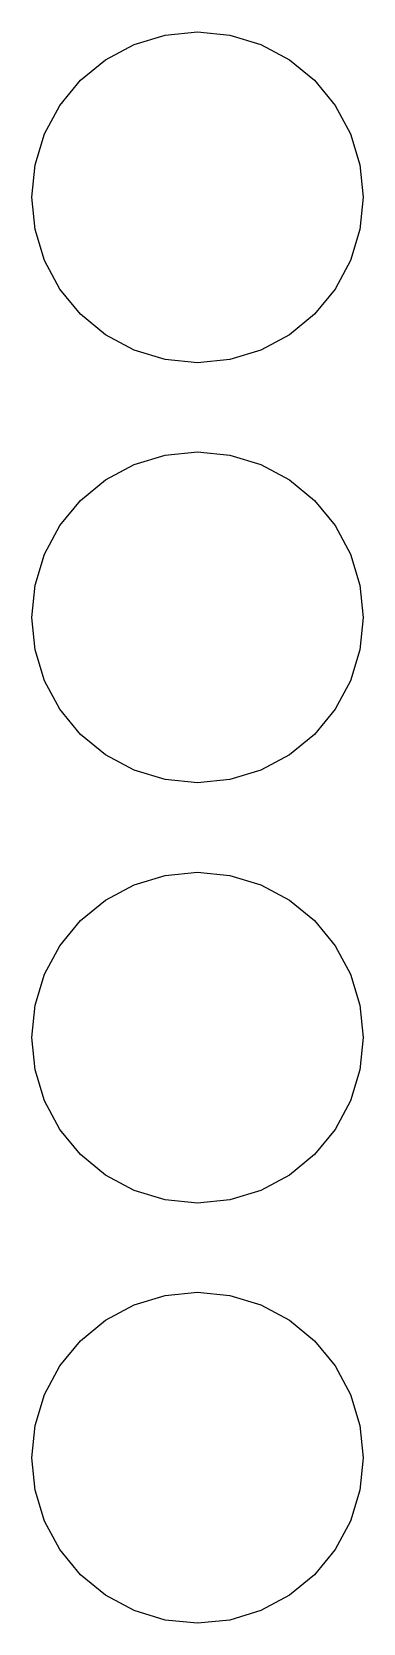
# Model space of a CAD drawing. Header units: millimetres. Extents: x 0 to 489, y -139 to 89.
# Drawn here: x 291.72 to 293.72, y -128.1 to -118.48 of the extents above; entities that cross this region are included whole.
import ezdxf

# ---------------------------------------------------------------- set-up
doc = ezdxf.new("R2010")
doc.units = ezdxf.units.MM
doc.header["$MEASUREMENT"] = 0
doc.layers.add('BLACK', color=7, linetype='CONTINUOUS')

msp = doc.modelspace()

# ---------------------------------------------------------------- linework, layer by layer
at = {"layer": 'BLACK', "linetype": 'Continuous'}
for p, q in [((292.33605, -118.55731), (292.52405, -118.50041)), ((292.33605, -118.55731), (292.52405, -118.50041)), ((292.33605, -118.55731), (292.52405, -118.50041)), ((292.33605, -118.55731), (292.52405, -118.50041)), ((292.52405, -118.50041), (292.71905, -118.48121)), ((292.52405, -118.50041), (292.71905, -118.48121)), ((292.52405, -118.50041), (292.71905, -118.48121)), ((292.52405, -118.50041), (292.71905, -118.48121)), ((292.71905, -118.48121), (292.91405, -118.50041)), ((292.71905, -118.48121), (292.91405, -118.50041)), ((292.71905, -118.48121), (292.91405, -118.50041)), ((292.71905, -118.48121), (292.91405, -118.50041)), ((292.91405, -118.50041), (293.10205, -118.55731)), ((292.91405, -118.50041), (293.10205, -118.55731)), ((292.91405, -118.50041), (293.10205, -118.55731)), ((292.91405, -118.50041), (293.10205, -118.55731)), ((292.16305, -118.64971), (292.33605, -118.55731)), ((292.16305, -118.64971), (292.33605, -118.55731)), ((292.16305, -118.64971), (292.33605, -118.55731)), ((292.16305, -118.64971), (292.33605, -118.55731)), ((293.10205, -118.55731), (293.27505, -118.64971)), ((293.10205, -118.55731), (293.27505, -118.64971)), ((293.10205, -118.55731), (293.27505, -118.64971)), ((293.10205, -118.55731), (293.27505, -118.64971)), ((292.01205, -118.77411), (292.16305, -118.64971)), ((292.01205, -118.77411), (292.16305, -118.64971)), ((292.01205, -118.77411), (292.16305, -118.64971)), ((292.01205, -118.77411), (292.16305, -118.64971)), ((293.27505, -118.64971), (293.42605, -118.77411)), ((293.27505, -118.64971), (293.42605, -118.77411)), ((293.27505, -118.64971), (293.42605, -118.77411)), ((293.27505, -118.64971), (293.42605, -118.77411)), ((291.88805, -118.92561), (292.01205, -118.77411)), ((291.88805, -118.92561), (292.01205, -118.77411)), ((291.88805, -118.92561), (292.01205, -118.77411)), ((291.88805, -118.92561), (292.01205, -118.77411)), ((293.42605, -118.77411), (293.55005, -118.92561)), ((293.42605, -118.77411), (293.55005, -118.92561)), ((293.42605, -118.77411), (293.55005, -118.92561)), ((293.42605, -118.77411), (293.55005, -118.92561)), ((291.79505, -119.09851), (291.88805, -118.92561)), ((291.79505, -119.09851), (291.88805, -118.92561)), ((291.79505, -119.09851), (291.88805, -118.92561)), ((291.79505, -119.09851), (291.88805, -118.92561)), ((293.55005, -118.92561), (293.64305, -119.09851)), ((293.55005, -118.92561), (293.64305, -119.09851)), ((293.55005, -118.92561), (293.64305, -119.09851)), ((293.55005, -118.92561), (293.64305, -119.09851)), ((291.73805, -119.28611), (291.79505, -119.09851)), ((291.73805, -119.28611), (291.79505, -119.09851)), ((291.73805, -119.28611), (291.79505, -119.09851)), ((291.73805, -119.28611), (291.79505, -119.09851)), ((293.64305, -119.09851), (293.70005, -119.28611)), ((293.64305, -119.09851), (293.70005, -119.28611)), ((293.64305, -119.09851), (293.70005, -119.28611)), ((293.64305, -119.09851), (293.70005, -119.28611)), ((291.71905, -119.48121), (291.73805, -119.28611)), ((291.71905, -119.48121), (291.73805, -119.28611)), ((291.71905, -119.48121), (291.73805, -119.28611)), ((291.71905, -119.48121), (291.73805, -119.28611)), ((293.70005, -119.28611), (293.71905, -119.48121)), ((293.70005, -119.28611), (293.71905, -119.48121)), ((293.70005, -119.28611), (293.71905, -119.48121)), ((293.70005, -119.28611), (293.71905, -119.48121)), ((291.73805, -119.67631), (291.71905, -119.48121)), ((291.73805, -119.67631), (291.71905, -119.48121)), ((291.73805, -119.67631), (291.71905, -119.48121)), ((291.73805, -119.67631), (291.71905, -119.48121)), ((293.71905, -119.48121), (293.70005, -119.67631)), ((293.71905, -119.48121), (293.70005, -119.67631)), ((293.71905, -119.48121), (293.70005, -119.67631)), ((293.71905, -119.48121), (293.70005, -119.67631)), ((291.79505, -119.86391), (291.73805, -119.67631)), ((291.79505, -119.86391), (291.73805, -119.67631)), ((291.79505, -119.86391), (291.73805, -119.67631)), ((291.79505, -119.86391), (291.73805, -119.67631)), ((293.70005, -119.67631), (293.64305, -119.86391)), ((293.70005, -119.67631), (293.64305, -119.86391)), ((293.70005, -119.67631), (293.64305, -119.86391)), ((293.70005, -119.67631), (293.64305, -119.86391)), ((291.88805, -120.03681), (291.79505, -119.86391)), ((291.88805, -120.03681), (291.79505, -119.86391)), ((291.88805, -120.03681), (291.79505, -119.86391)), ((291.88805, -120.03681), (291.79505, -119.86391)), ((293.64305, -119.86391), (293.55005, -120.03681)), ((293.64305, -119.86391), (293.55005, -120.03681)), ((293.64305, -119.86391), (293.55005, -120.03681)), ((293.64305, -119.86391), (293.55005, -120.03681)), ((292.01205, -120.18831), (291.88805, -120.03681)), ((292.01205, -120.18831), (291.88805, -120.03681)), ((292.01205, -120.18831), (291.88805, -120.03681)), ((292.01205, -120.18831), (291.88805, -120.03681)), ((293.55005, -120.03681), (293.42605, -120.18831)), ((293.55005, -120.03681), (293.42605, -120.18831)), ((293.55005, -120.03681), (293.42605, -120.18831)), ((293.55005, -120.03681), (293.42605, -120.18831)), ((292.16305, -120.31271), (292.01205, -120.18831)), ((292.16305, -120.31271), (292.01205, -120.18831)), ((292.16305, -120.31271), (292.01205, -120.18831)), ((292.16305, -120.31271), (292.01205, -120.18831)), ((293.42605, -120.18831), (293.27505, -120.31271)), ((293.42605, -120.18831), (293.27505, -120.31271)), ((293.42605, -120.18831), (293.27505, -120.31271)), ((293.42605, -120.18831), (293.27505, -120.31271)), ((292.33605, -120.40511), (292.16305, -120.31271)), ((292.33605, -120.40511), (292.16305, -120.31271)), ((292.33605, -120.40511), (292.16305, -120.31271)), ((292.33605, -120.40511), (292.16305, -120.31271)), ((293.27505, -120.31271), (293.10205, -120.40511)), ((293.27505, -120.31271), (293.10205, -120.40511)), ((293.27505, -120.31271), (293.10205, -120.40511)), ((293.27505, -120.31271), (293.10205, -120.40511)), ((292.52405, -120.46201), (292.33605, -120.40511)), ((292.52405, -120.46201), (292.33605, -120.40511)), ((292.52405, -120.46201), (292.33605, -120.40511)), ((292.52405, -120.46201), (292.33605, -120.40511)), ((293.10205, -120.40511), (292.91405, -120.46201)), ((293.10205, -120.40511), (292.91405, -120.46201)), ((293.10205, -120.40511), (292.91405, -120.46201)), ((293.10205, -120.40511), (292.91405, -120.46201)), ((292.71905, -120.48121), (292.52405, -120.46201)), ((292.71905, -120.48121), (292.52405, -120.46201)), ((292.71905, -120.48121), (292.52405, -120.46201)), ((292.71905, -120.48121), (292.52405, -120.46201)), ((292.91405, -120.46201), (292.71905, -120.48121)), ((292.91405, -120.46201), (292.71905, -120.48121)), ((292.91405, -120.46201), (292.71905, -120.48121)), ((292.91405, -120.46201), (292.71905, -120.48121)), ((292.16305, -121.18971), (292.33605, -121.09731)), ((292.16305, -121.18971), (292.33605, -121.09731)), ((292.16305, -121.18971), (292.33605, -121.09731)), ((292.16305, -121.18971), (292.33605, -121.09731)), ((292.33605, -121.09731), (292.52405, -121.04041)), ((292.33605, -121.09731), (292.52405, -121.04041)), ((292.33605, -121.09731), (292.52405, -121.04041)), ((292.33605, -121.09731), (292.52405, -121.04041)), ((292.52405, -121.04041), (292.71905, -121.02121)), ((292.52405, -121.04041), (292.71905, -121.02121)), ((292.52405, -121.04041), (292.71905, -121.02121)), ((292.52405, -121.04041), (292.71905, -121.02121)), ((292.71905, -121.02121), (292.91405, -121.04041)), ((292.71905, -121.02121), (292.91405, -121.04041)), ((292.71905, -121.02121), (292.91405, -121.04041)), ((292.71905, -121.02121), (292.91405, -121.04041)), ((292.91405, -121.04041), (293.10205, -121.09731)), ((292.91405, -121.04041), (293.10205, -121.09731)), ((292.91405, -121.04041), (293.10205, -121.09731)), ((292.91405, -121.04041), (293.10205, -121.09731)), ((293.10205, -121.09731), (293.27505, -121.18971)), ((293.10205, -121.09731), (293.27505, -121.18971)), ((293.10205, -121.09731), (293.27505, -121.18971)), ((293.10205, -121.09731), (293.27505, -121.18971)), ((292.01205, -121.31411), (292.16305, -121.18971)), ((292.01205, -121.31411), (292.16305, -121.18971)), ((292.01205, -121.31411), (292.16305, -121.18971)), ((292.01205, -121.31411), (292.16305, -121.18971)), ((293.27505, -121.18971), (293.42605, -121.31411)), ((293.27505, -121.18971), (293.42605, -121.31411)), ((293.27505, -121.18971), (293.42605, -121.31411)), ((293.27505, -121.18971), (293.42605, -121.31411)), ((291.88805, -121.46561), (292.01205, -121.31411)), ((291.88805, -121.46561), (292.01205, -121.31411)), ((291.88805, -121.46561), (292.01205, -121.31411)), ((291.88805, -121.46561), (292.01205, -121.31411)), ((293.42605, -121.31411), (293.55005, -121.46561)), ((293.42605, -121.31411), (293.55005, -121.46561)), ((293.42605, -121.31411), (293.55005, -121.46561)), ((293.42605, -121.31411), (293.55005, -121.46561)), ((291.79505, -121.63851), (291.88805, -121.46561)), ((291.79505, -121.63851), (291.88805, -121.46561)), ((291.79505, -121.63851), (291.88805, -121.46561)), ((291.79505, -121.63851), (291.88805, -121.46561)), ((293.55005, -121.46561), (293.64305, -121.63851)), ((293.55005, -121.46561), (293.64305, -121.63851)), ((293.55005, -121.46561), (293.64305, -121.63851)), ((293.55005, -121.46561), (293.64305, -121.63851)), ((291.73805, -121.82611), (291.79505, -121.63851)), ((291.73805, -121.82611), (291.79505, -121.63851)), ((291.73805, -121.82611), (291.79505, -121.63851)), ((291.73805, -121.82611), (291.79505, -121.63851)), ((293.64305, -121.63851), (293.70005, -121.82611)), ((293.64305, -121.63851), (293.70005, -121.82611)), ((293.64305, -121.63851), (293.70005, -121.82611)), ((293.64305, -121.63851), (293.70005, -121.82611)), ((291.71905, -122.02121), (291.73805, -121.82611)), ((291.71905, -122.02121), (291.73805, -121.82611)), ((291.71905, -122.02121), (291.73805, -121.82611)), ((291.71905, -122.02121), (291.73805, -121.82611)), ((293.70005, -121.82611), (293.71905, -122.02121)), ((293.70005, -121.82611), (293.71905, -122.02121)), ((293.70005, -121.82611), (293.71905, -122.02121)), ((293.70005, -121.82611), (293.71905, -122.02121)), ((291.73805, -122.21631), (291.71905, -122.02121)), ((291.73805, -122.21631), (291.71905, -122.02121)), ((291.73805, -122.21631), (291.71905, -122.02121)), ((291.73805, -122.21631), (291.71905, -122.02121)), ((293.71905, -122.02121), (293.70005, -122.21631)), ((293.71905, -122.02121), (293.70005, -122.21631)), ((293.71905, -122.02121), (293.70005, -122.21631)), ((293.71905, -122.02121), (293.70005, -122.21631)), ((291.79505, -122.40391), (291.73805, -122.21631)), ((291.79505, -122.40391), (291.73805, -122.21631)), ((291.79505, -122.40391), (291.73805, -122.21631)), ((291.79505, -122.40391), (291.73805, -122.21631)), ((293.70005, -122.21631), (293.64305, -122.40391)), ((293.70005, -122.21631), (293.64305, -122.40391)), ((293.70005, -122.21631), (293.64305, -122.40391)), ((293.70005, -122.21631), (293.64305, -122.40391)), ((291.88805, -122.57681), (291.79505, -122.40391)), ((291.88805, -122.57681), (291.79505, -122.40391)), ((291.88805, -122.57681), (291.79505, -122.40391)), ((291.88805, -122.57681), (291.79505, -122.40391)), ((293.64305, -122.40391), (293.55005, -122.57681)), ((293.64305, -122.40391), (293.55005, -122.57681)), ((293.64305, -122.40391), (293.55005, -122.57681)), ((293.64305, -122.40391), (293.55005, -122.57681)), ((292.01205, -122.72831), (291.88805, -122.57681)), ((292.01205, -122.72831), (291.88805, -122.57681)), ((292.01205, -122.72831), (291.88805, -122.57681)), ((292.01205, -122.72831), (291.88805, -122.57681)), ((293.55005, -122.57681), (293.42605, -122.72831)), ((293.55005, -122.57681), (293.42605, -122.72831)), ((293.55005, -122.57681), (293.42605, -122.72831)), ((293.55005, -122.57681), (293.42605, -122.72831)), ((292.16305, -122.85271), (292.01205, -122.72831)), ((292.16305, -122.85271), (292.01205, -122.72831)), ((292.16305, -122.85271), (292.01205, -122.72831)), ((292.16305, -122.85271), (292.01205, -122.72831)), ((293.42605, -122.72831), (293.27505, -122.85271)), ((293.42605, -122.72831), (293.27505, -122.85271)), ((293.42605, -122.72831), (293.27505, -122.85271)), ((293.42605, -122.72831), (293.27505, -122.85271)), ((292.33605, -122.94511), (292.16305, -122.85271)), ((292.33605, -122.94511), (292.16305, -122.85271)), ((292.33605, -122.94511), (292.16305, -122.85271)), ((292.33605, -122.94511), (292.16305, -122.85271)), ((293.27505, -122.85271), (293.10205, -122.94511)), ((293.27505, -122.85271), (293.10205, -122.94511)), ((293.27505, -122.85271), (293.10205, -122.94511)), ((293.27505, -122.85271), (293.10205, -122.94511)), ((292.52405, -123.00201), (292.33605, -122.94511)), ((292.52405, -123.00201), (292.33605, -122.94511)), ((292.52405, -123.00201), (292.33605, -122.94511)), ((292.52405, -123.00201), (292.33605, -122.94511)), ((292.71905, -123.02121), (292.52405, -123.00201)), ((292.71905, -123.02121), (292.52405, -123.00201)), ((292.71905, -123.02121), (292.52405, -123.00201)), ((292.71905, -123.02121), (292.52405, -123.00201)), ((292.91405, -123.00201), (292.71905, -123.02121)), ((292.91405, -123.00201), (292.71905, -123.02121)), ((292.91405, -123.00201), (292.71905, -123.02121)), ((292.91405, -123.00201), (292.71905, -123.02121)), ((293.10205, -122.94511), (292.91405, -123.00201)), ((293.10205, -122.94511), (292.91405, -123.00201)), ((293.10205, -122.94511), (292.91405, -123.00201)), ((293.10205, -122.94511), (292.91405, -123.00201)), ((292.33605, -123.63731), (292.52405, -123.58041)), ((292.33605, -123.63731), (292.52405, -123.58041)), ((292.33605, -123.63731), (292.52405, -123.58041)), ((292.33605, -123.63731), (292.52405, -123.58041)), ((292.52405, -123.58041), (292.71905, -123.56121)), ((292.52405, -123.58041), (292.71905, -123.56121)), ((292.52405, -123.58041), (292.71905, -123.56121)), ((292.52405, -123.58041), (292.71905, -123.56121)), ((292.71905, -123.56121), (292.91405, -123.58041)), ((292.71905, -123.56121), (292.91405, -123.58041)), ((292.71905, -123.56121), (292.91405, -123.58041)), ((292.71905, -123.56121), (292.91405, -123.58041)), ((292.91405, -123.58041), (293.10205, -123.63731)), ((292.91405, -123.58041), (293.10205, -123.63731)), ((292.91405, -123.58041), (293.10205, -123.63731)), ((292.91405, -123.58041), (293.10205, -123.63731)), ((292.16305, -123.72971), (292.33605, -123.63731)), ((292.16305, -123.72971), (292.33605, -123.63731)), ((292.16305, -123.72971), (292.33605, -123.63731)), ((292.16305, -123.72971), (292.33605, -123.63731)), ((293.10205, -123.63731), (293.27505, -123.72971)), ((293.10205, -123.63731), (293.27505, -123.72971)), ((293.10205, -123.63731), (293.27505, -123.72971)), ((293.10205, -123.63731), (293.27505, -123.72971)), ((292.01205, -123.85411), (292.16305, -123.72971)), ((292.01205, -123.85411), (292.16305, -123.72971)), ((292.01205, -123.85411), (292.16305, -123.72971)), ((292.01205, -123.85411), (292.16305, -123.72971)), ((293.27505, -123.72971), (293.42605, -123.85411)), ((293.27505, -123.72971), (293.42605, -123.85411)), ((293.27505, -123.72971), (293.42605, -123.85411)), ((293.27505, -123.72971), (293.42605, -123.85411)), ((291.88805, -124.00561), (292.01205, -123.85411)), ((291.88805, -124.00561), (292.01205, -123.85411)), ((291.88805, -124.00561), (292.01205, -123.85411)), ((291.88805, -124.00561), (292.01205, -123.85411)), ((293.42605, -123.85411), (293.55005, -124.00561)), ((293.42605, -123.85411), (293.55005, -124.00561)), ((293.42605, -123.85411), (293.55005, -124.00561)), ((293.42605, -123.85411), (293.55005, -124.00561)), ((291.79505, -124.17851), (291.88805, -124.00561)), ((291.79505, -124.17851), (291.88805, -124.00561)), ((291.79505, -124.17851), (291.88805, -124.00561)), ((291.79505, -124.17851), (291.88805, -124.00561)), ((293.55005, -124.00561), (293.64305, -124.17851)), ((293.55005, -124.00561), (293.64305, -124.17851)), ((293.55005, -124.00561), (293.64305, -124.17851)), ((293.55005, -124.00561), (293.64305, -124.17851)), ((291.73805, -124.36611), (291.79505, -124.17851)), ((291.73805, -124.36611), (291.79505, -124.17851)), ((291.73805, -124.36611), (291.79505, -124.17851)), ((291.73805, -124.36611), (291.79505, -124.17851)), ((293.64305, -124.17851), (293.70005, -124.36611)), ((293.64305, -124.17851), (293.70005, -124.36611)), ((293.64305, -124.17851), (293.70005, -124.36611)), ((293.64305, -124.17851), (293.70005, -124.36611)), ((291.71905, -124.56121), (291.73805, -124.36611)), ((291.71905, -124.56121), (291.73805, -124.36611)), ((291.71905, -124.56121), (291.73805, -124.36611)), ((291.71905, -124.56121), (291.73805, -124.36611)), ((293.70005, -124.36611), (293.71905, -124.56121)), ((293.70005, -124.36611), (293.71905, -124.56121)), ((293.70005, -124.36611), (293.71905, -124.56121)), ((293.70005, -124.36611), (293.71905, -124.56121)), ((291.73805, -124.75631), (291.71905, -124.56121)), ((291.73805, -124.75631), (291.71905, -124.56121)), ((291.73805, -124.75631), (291.71905, -124.56121)), ((291.73805, -124.75631), (291.71905, -124.56121)), ((293.71905, -124.56121), (293.70005, -124.75631)), ((293.71905, -124.56121), (293.70005, -124.75631)), ((293.71905, -124.56121), (293.70005, -124.75631)), ((293.71905, -124.56121), (293.70005, -124.75631)), ((291.79505, -124.94391), (291.73805, -124.75631)), ((291.79505, -124.94391), (291.73805, -124.75631)), ((291.79505, -124.94391), (291.73805, -124.75631)), ((291.79505, -124.94391), (291.73805, -124.75631)), ((293.70005, -124.75631), (293.64305, -124.94391)), ((293.70005, -124.75631), (293.64305, -124.94391)), ((293.70005, -124.75631), (293.64305, -124.94391)), ((293.70005, -124.75631), (293.64305, -124.94391)), ((291.88805, -125.11681), (291.79505, -124.94391)), ((291.88805, -125.11681), (291.79505, -124.94391)), ((291.88805, -125.11681), (291.79505, -124.94391)), ((291.88805, -125.11681), (291.79505, -124.94391)), ((293.64305, -124.94391), (293.55005, -125.11681)), ((293.64305, -124.94391), (293.55005, -125.11681)), ((293.64305, -124.94391), (293.55005, -125.11681)), ((293.64305, -124.94391), (293.55005, -125.11681)), ((292.01205, -125.26831), (291.88805, -125.11681)), ((292.01205, -125.26831), (291.88805, -125.11681)), ((292.01205, -125.26831), (291.88805, -125.11681)), ((292.01205, -125.26831), (291.88805, -125.11681)), ((293.55005, -125.11681), (293.42605, -125.26831)), ((293.55005, -125.11681), (293.42605, -125.26831)), ((293.55005, -125.11681), (293.42605, -125.26831)), ((293.55005, -125.11681), (293.42605, -125.26831)), ((292.16305, -125.39271), (292.01205, -125.26831)), ((292.16305, -125.39271), (292.01205, -125.26831)), ((292.16305, -125.39271), (292.01205, -125.26831)), ((292.16305, -125.39271), (292.01205, -125.26831)), ((293.42605, -125.26831), (293.27505, -125.39271)), ((293.42605, -125.26831), (293.27505, -125.39271)), ((293.42605, -125.26831), (293.27505, -125.39271)), ((293.42605, -125.26831), (293.27505, -125.39271)), ((292.33605, -125.48511), (292.16305, -125.39271)), ((292.33605, -125.48511), (292.16305, -125.39271)), ((292.33605, -125.48511), (292.16305, -125.39271)), ((292.33605, -125.48511), (292.16305, -125.39271)), ((293.27505, -125.39271), (293.10205, -125.48511)), ((293.27505, -125.39271), (293.10205, -125.48511)), ((293.27505, -125.39271), (293.10205, -125.48511)), ((293.27505, -125.39271), (293.10205, -125.48511)), ((292.52405, -125.54201), (292.33605, -125.48511)), ((292.52405, -125.54201), (292.33605, -125.48511)), ((292.52405, -125.54201), (292.33605, -125.48511)), ((292.52405, -125.54201), (292.33605, -125.48511)), ((293.10205, -125.48511), (292.91405, -125.54201)), ((293.10205, -125.48511), (292.91405, -125.54201)), ((293.10205, -125.48511), (292.91405, -125.54201)), ((293.10205, -125.48511), (292.91405, -125.54201)), ((292.71905, -125.56121), (292.52405, -125.54201)), ((292.71905, -125.56121), (292.52405, -125.54201)), ((292.71905, -125.56121), (292.52405, -125.54201)), ((292.71905, -125.56121), (292.52405, -125.54201)), ((292.91405, -125.54201), (292.71905, -125.56121)), ((292.91405, -125.54201), (292.71905, -125.56121)), ((292.91405, -125.54201), (292.71905, -125.56121)), ((292.91405, -125.54201), (292.71905, -125.56121)), ((292.52405, -126.12041), (292.71905, -126.10121)), ((292.52405, -126.12041), (292.71905, -126.10121)), ((292.52405, -126.12041), (292.71905, -126.10121)), ((292.52405, -126.12041), (292.71905, -126.10121)), ((292.71905, -126.10121), (292.91405, -126.12041)), ((292.71905, -126.10121), (292.91405, -126.12041)), ((292.71905, -126.10121), (292.91405, -126.12041)), ((292.71905, -126.10121), (292.91405, -126.12041)), ((292.16305, -126.26971), (292.33605, -126.17731)), ((292.16305, -126.26971), (292.33605, -126.17731)), ((292.16305, -126.26971), (292.33605, -126.17731)), ((292.16305, -126.26971), (292.33605, -126.17731)), ((292.33605, -126.17731), (292.52405, -126.12041)), ((292.33605, -126.17731), (292.52405, -126.12041)), ((292.33605, -126.17731), (292.52405, -126.12041)), ((292.33605, -126.17731), (292.52405, -126.12041)), ((292.91405, -126.12041), (293.10205, -126.17731)), ((292.91405, -126.12041), (293.10205, -126.17731)), ((292.91405, -126.12041), (293.10205, -126.17731)), ((292.91405, -126.12041), (293.10205, -126.17731)), ((293.10205, -126.17731), (293.27505, -126.26971)), ((293.10205, -126.17731), (293.27505, -126.26971)), ((293.10205, -126.17731), (293.27505, -126.26971)), ((293.10205, -126.17731), (293.27505, -126.26971)), ((292.01205, -126.39411), (292.16305, -126.26971)), ((292.01205, -126.39411), (292.16305, -126.26971)), ((292.01205, -126.39411), (292.16305, -126.26971)), ((292.01205, -126.39411), (292.16305, -126.26971)), ((293.27505, -126.26971), (293.42605, -126.39411)), ((293.27505, -126.26971), (293.42605, -126.39411)), ((293.27505, -126.26971), (293.42605, -126.39411)), ((293.27505, -126.26971), (293.42605, -126.39411)), ((291.88805, -126.54561), (292.01205, -126.39411)), ((291.88805, -126.54561), (292.01205, -126.39411)), ((291.88805, -126.54561), (292.01205, -126.39411)), ((291.88805, -126.54561), (292.01205, -126.39411)), ((293.42605, -126.39411), (293.55005, -126.54561)), ((293.42605, -126.39411), (293.55005, -126.54561)), ((293.42605, -126.39411), (293.55005, -126.54561)), ((293.42605, -126.39411), (293.55005, -126.54561)), ((291.79505, -126.71851), (291.88805, -126.54561)), ((291.79505, -126.71851), (291.88805, -126.54561)), ((291.79505, -126.71851), (291.88805, -126.54561)), ((291.79505, -126.71851), (291.88805, -126.54561)), ((293.55005, -126.54561), (293.64305, -126.71851)), ((293.55005, -126.54561), (293.64305, -126.71851)), ((293.55005, -126.54561), (293.64305, -126.71851)), ((293.55005, -126.54561), (293.64305, -126.71851)), ((291.73805, -126.90611), (291.79505, -126.71851)), ((291.73805, -126.90611), (291.79505, -126.71851)), ((291.73805, -126.90611), (291.79505, -126.71851)), ((291.73805, -126.90611), (291.79505, -126.71851)), ((293.64305, -126.71851), (293.70005, -126.90611)), ((293.64305, -126.71851), (293.70005, -126.90611)), ((293.64305, -126.71851), (293.70005, -126.90611)), ((293.64305, -126.71851), (293.70005, -126.90611)), ((291.71905, -127.10121), (291.73805, -126.90611)), ((291.71905, -127.10121), (291.73805, -126.90611)), ((291.71905, -127.10121), (291.73805, -126.90611)), ((291.71905, -127.10121), (291.73805, -126.90611)), ((293.70005, -126.90611), (293.71905, -127.10121)), ((293.70005, -126.90611), (293.71905, -127.10121)), ((293.70005, -126.90611), (293.71905, -127.10121)), ((293.70005, -126.90611), (293.71905, -127.10121)), ((291.73805, -127.29631), (291.71905, -127.10121)), ((291.73805, -127.29631), (291.71905, -127.10121)), ((291.73805, -127.29631), (291.71905, -127.10121)), ((291.73805, -127.29631), (291.71905, -127.10121)), ((293.71905, -127.10121), (293.70005, -127.29631)), ((293.71905, -127.10121), (293.70005, -127.29631)), ((293.71905, -127.10121), (293.70005, -127.29631)), ((293.71905, -127.10121), (293.70005, -127.29631)), ((291.79505, -127.48391), (291.73805, -127.29631)), ((291.79505, -127.48391), (291.73805, -127.29631)), ((291.79505, -127.48391), (291.73805, -127.29631)), ((291.79505, -127.48391), (291.73805, -127.29631)), ((293.70005, -127.29631), (293.64305, -127.48391)), ((293.70005, -127.29631), (293.64305, -127.48391)), ((293.70005, -127.29631), (293.64305, -127.48391)), ((293.70005, -127.29631), (293.64305, -127.48391)), ((291.88805, -127.65681), (291.79505, -127.48391)), ((291.88805, -127.65681), (291.79505, -127.48391)), ((291.88805, -127.65681), (291.79505, -127.48391)), ((291.88805, -127.65681), (291.79505, -127.48391)), ((293.64305, -127.48391), (293.55005, -127.65681)), ((293.64305, -127.48391), (293.55005, -127.65681)), ((293.64305, -127.48391), (293.55005, -127.65681)), ((293.64305, -127.48391), (293.55005, -127.65681)), ((292.01205, -127.80821), (291.88805, -127.65681)), ((292.01205, -127.80821), (291.88805, -127.65681)), ((292.01205, -127.80821), (291.88805, -127.65681)), ((292.01205, -127.80821), (291.88805, -127.65681)), ((293.55005, -127.65681), (293.42605, -127.80821)), ((293.55005, -127.65681), (293.42605, -127.80821)), ((293.55005, -127.65681), (293.42605, -127.80821)), ((293.55005, -127.65681), (293.42605, -127.80821)), ((292.16305, -127.93221), (292.01205, -127.80821)), ((292.16305, -127.93221), (292.01205, -127.80821)), ((292.16305, -127.93221), (292.01205, -127.80821)), ((292.16305, -127.93221), (292.01205, -127.80821)), ((293.42605, -127.80821), (293.27505, -127.93221)), ((293.42605, -127.80821), (293.27505, -127.93221)), ((293.42605, -127.80821), (293.27505, -127.93221)), ((293.42605, -127.80821), (293.27505, -127.93221)), ((292.33605, -128.02521), (292.16305, -127.93221)), ((292.33605, -128.02521), (292.16305, -127.93221)), ((292.33605, -128.02521), (292.16305, -127.93221)), ((292.33605, -128.02521), (292.16305, -127.93221)), ((293.27505, -127.93221), (293.10205, -128.02521)), ((293.27505, -127.93221), (293.10205, -128.02521)), ((293.27505, -127.93221), (293.10205, -128.02521)), ((293.27505, -127.93221), (293.10205, -128.02521)), ((292.52405, -128.08221), (292.33605, -128.02521)), ((292.52405, -128.08221), (292.33605, -128.02521)), ((292.52405, -128.08221), (292.33605, -128.02521)), ((292.52405, -128.08221), (292.33605, -128.02521)), ((293.10205, -128.02521), (292.91405, -128.08221)), ((293.10205, -128.02521), (292.91405, -128.08221)), ((293.10205, -128.02521), (292.91405, -128.08221)), ((293.10205, -128.02521), (292.91405, -128.08221)), ((292.71905, -128.10121), (292.52405, -128.08221)), ((292.71905, -128.10121), (292.52405, -128.08221)), ((292.71905, -128.10121), (292.52405, -128.08221)), ((292.71905, -128.10121), (292.52405, -128.08221)), ((292.91405, -128.08221), (292.71905, -128.10121)), ((292.91405, -128.08221), (292.71905, -128.10121)), ((292.91405, -128.08221), (292.71905, -128.10121)), ((292.91405, -128.08221), (292.71905, -128.10121))]:
    msp.add_line(p, q, dxfattribs=at)

doc.saveas('drawing.dxf')
